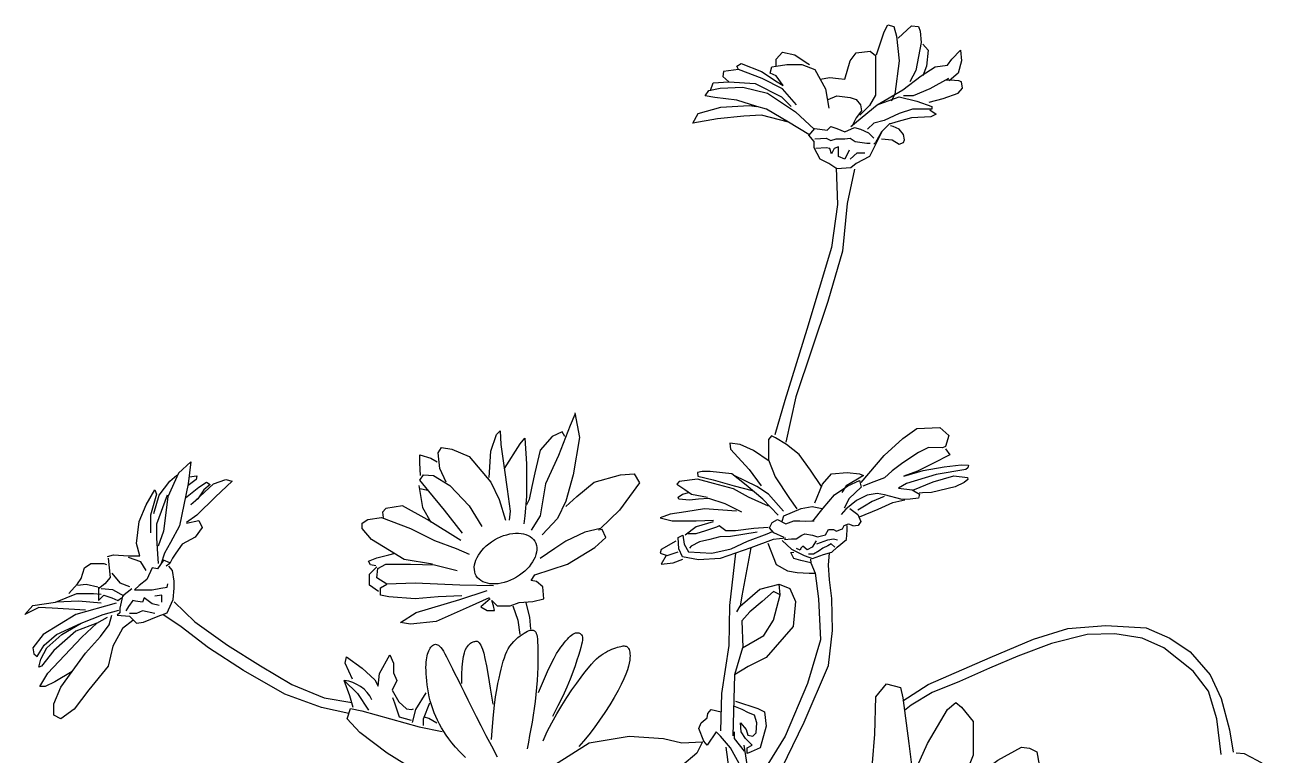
# Model space of a CAD drawing. Extents: x 83 to 520, y 195 to 710.
# Drawn here: x 135.1 to 484.4, y 505 to 710 of the extents above; entities that cross this region are included whole.
import ezdxf

# ---------------------------------------------------------------- set-up
doc = ezdxf.new("R2010")
doc.units = 0
doc.header["$LTSCALE"] = 0.9
doc.header["$MEASUREMENT"] = 0
for name, color, linetype in [('3', 3, 'CONTINUOUS'), ('4', 4, 'CONTINUOUS'), ('7', 7, 'CONTINUOUS')]:
    doc.layers.add(name, color=color, linetype=linetype)

msp = doc.modelspace()

# ---------------------------------------------------------------- linework, layer by layer
at = {"layer": '3'}
for points in [[(356.86, 677.98), (360.06, 678.23), (361.3, 677.49), (362.78, 677.98), (365.24, 677.98), (366.72, 678.23), (368.2, 677.24), (371.4, 676.75), (372.39, 676.75)], [(366.47, 674.78), (365.24, 672.32), (363.51, 673.06), (363.51, 675.77), (362.28, 675.27), (361.54, 673.8), (361.05, 675.27), (360.06, 675.52), (357.11, 675.27)], [(366.72, 672.32), (368.69, 674.04), (370.91, 674.04)], [(357.17, 565.11), (356.05, 563.32), (354.71, 562.65), (353.48, 563.66), (352.92, 563.1), (352.7, 562.54), (351.69, 562.99)], [(362.42, 563.32), (361.41, 564.33), (360.52, 563.77), (359.06, 563.1), (358.06, 562.32), (356.5, 561.43), (355.04, 561.43)], [(357.39, 564.33), (360.52, 565.44), (362.08, 565.67), (363.2, 565.44)], [(334.94, 545.17), (335.86, 546.77), (341.35, 551.57), (346.84, 552.94), (349.82, 551.8), (351.42, 548.14), (350.73, 541.05), (343.18, 532.37), (338.15, 529.85), (334.26, 527.56)], [(336.55, 535.11), (342.5, 538.54), (345.24, 542.88), (347.07, 549.97), (346.84, 552.94)], [(172.78, 546.94), (170.81, 547.43), (168.59, 549.15), (168.1, 547.92), (166.12, 548.17), (165.38, 548.42), (164.15, 546.69), (163.91, 546.2), (163.41, 545.46)], [(173.52, 547.92), (173.52, 549.89), (171.55, 549.65)], [(347.07, 549.97), (345.24, 550.88), (342.04, 548.14), (338.61, 545.17), (336.32, 542.65)], [(171.55, 544.72), (168.1, 545.46), (166.37, 544.72), (164.4, 544.72)], [(227.07, 526.32), (224.94, 530.78), (225.32, 532.53), (229.79, 529.43), (233.28, 526.13), (234.25, 524.38), (234.64, 527.87), (237.55, 533.11), (238.53, 530.78), (238.53, 528.07), (239.5, 525.93), (238.14, 523.22), (240.08, 519.92), (242.21, 517.98), (243.57, 517.79), (244.16, 517.98)], [(227.27, 518.37), (226.29, 521.67), (224.74, 525.93), (228.43, 522.25), (231.54, 517.59)], [(243.57, 514.69), (240.27, 515.66), (238.91, 519.53), (238.33, 521.09)], [(247.65, 522.44), (244.74, 517.79), (243.77, 514.1)], [(248.62, 519.53), (246.87, 515.07), (246.87, 513.33)], [(336.86, 507.76), (338.03, 500.53), (338.5, 498.2), (336.63, 500.77), (333.13, 507.06), (330.32, 510.33), (329.16, 511.5), (326.59, 507.76), (325.65, 508.93), (324.25, 512.43), (324.95, 514.06), (326.59, 515.46), (326.82, 516.63), (327.75, 517.8), (330.56, 517.1)], [(334.53, 520.13), (340.83, 518.03), (342.7, 517.1), (343.17, 513.13), (341.53, 507.06), (338.96, 505.9), (337.8, 505.43), (337.8, 507.06), (339.2, 507.76), (337.33, 509.63), (336.16, 511.5), (335.93, 514.06), (337.56, 512.2), (338.03, 510.56), (339.43, 510.33), (340.36, 511.26), (340.6, 514.06), (339.9, 516.16), (338.26, 516.86), (336.39, 517.8), (334.06, 518.73)], [(250.76, 513.91), (248.43, 515.27), (247.26, 515.66)]]:
    msp.add_lwpolyline(points, dxfattribs=at)
msp.add_arc((223.69, 516.16), 9.83, 26.192, 83.8504, dxfattribs=at)
at = {"layer": '4'}
for points in [[(266.09, 509.36), (266.34, 513.06), (266.62, 516.25), (266.92, 518.98), (267.23, 521.32), (267.55, 523.32), (267.87, 525.05), (268.19, 526.55), (268.5, 527.9), (268.8, 529.14), (269.09, 530.28), (269.38, 531.34), (269.69, 532.32), (270.02, 533.22), (270.38, 534.06), (270.78, 534.84), (271.24, 535.57), (271.75, 536.25), (272.3, 536.88), (272.89, 537.46), (273.49, 537.99), (274.09, 538.47), (274.68, 538.88), (275.23, 539.24), (275.74, 539.53), (276.2, 539.76), (276.6, 539.93), (276.95, 540.04), (277.25, 540.1), (277.52, 540.1), (277.76, 540.06), (277.97, 539.98), (278.16, 539.85), (278.33, 539.69), (278.49, 539.47), (278.63, 539.17), (278.76, 538.77), (278.86, 538.24), (278.95, 537.56), (279.02, 536.71), (279.07, 535.67), (279.1, 534.42), (279.11, 532.99), (279.09, 531.39), (279.04, 529.66), (278.97, 527.83), (278.86, 525.93), (278.72, 523.98), (278.53, 522.01), (278.31, 520.04), (278.06, 518.09), (277.77, 516.15), (277.46, 514.23), (277.13, 512.33), (276.78, 510.46), (276.43, 508.61), (276.07, 506.78)], [(279.28, 522.54), (280.63, 525.82), (281.79, 528.47), (282.78, 530.58), (283.63, 532.23), (284.36, 533.51), (284.99, 534.49), (285.54, 535.27), (286.05, 535.91), (286.51, 536.51), (286.96, 537.05), (287.38, 537.55), (287.78, 537.99), (288.16, 538.37), (288.54, 538.7), (288.9, 538.96), (289.26, 539.16), (289.63, 539.28), (289.98, 539.34), (290.32, 539.34), (290.63, 539.27), (290.92, 539.15), (291.17, 538.97), (291.37, 538.74), (291.52, 538.46), (291.61, 538.13), (291.64, 537.74), (291.6, 537.27), (291.51, 536.69), (291.35, 536), (291.12, 535.16), (290.83, 534.16), (290.47, 532.99), (290.04, 531.63), (289.52, 530.06), (288.88, 528.27), (288.11, 526.26), (287.17, 524.02), (286.05, 521.53), (284.71, 518.79), (283.15, 515.79)], [(258.79, 504.3), (257.25, 505.82), (255.98, 507.17), (254.92, 508.39), (254.05, 509.53), (253.31, 510.59), (252.65, 511.63), (252.03, 512.67), (251.45, 513.71), (250.92, 514.76), (250.42, 515.82), (249.97, 516.89), (249.56, 517.97), (249.19, 519.07), (248.86, 520.18), (248.58, 521.32), (248.35, 522.46), (248.15, 523.59), (247.99, 524.71), (247.87, 525.8), (247.78, 526.85), (247.72, 527.84), (247.68, 528.76), (247.67, 529.6), (247.69, 530.38), (247.73, 531.08), (247.8, 531.72), (247.88, 532.31), (247.99, 532.84), (248.12, 533.34), (248.27, 533.8), (248.44, 534.22), (248.63, 534.62), (248.84, 534.97), (249.06, 535.28), (249.29, 535.55), (249.53, 535.77), (249.78, 535.94), (250.04, 536.05), (250.31, 536.1), (250.58, 536.08), (250.86, 535.98), (251.16, 535.81), (251.48, 535.54), (251.82, 535.17), (252.18, 534.7), (252.56, 534.12), (252.98, 533.41), (253.44, 532.58), (253.94, 531.62), (254.5, 530.51), (255.12, 529.25), (255.81, 527.84), (256.57, 526.27), (257.42, 524.52), (258.36, 522.61), (259.4, 520.52), (260.53, 518.26), (261.76, 515.83), (263.09, 513.25), (264.52, 510.5), (266.06, 507.59), (267.7, 504.53)], [(257.72, 525.11), (257.75, 527.64), (257.85, 529.71), (258.01, 531.37), (258.22, 532.69), (258.46, 533.7), (258.72, 534.48), (259.01, 535.06), (259.3, 535.51), (259.59, 535.88), (259.87, 536.17), (260.16, 536.4), (260.43, 536.57), (260.69, 536.7), (260.95, 536.79), (261.19, 536.86), (261.42, 536.91), (261.63, 536.94), (261.84, 536.95), (262.03, 536.93), (262.23, 536.86), (262.42, 536.73), (262.62, 536.54), (262.83, 536.26), (263.05, 535.89), (263.3, 535.39), (263.57, 534.68), (263.88, 533.63), (264.24, 532.13), (264.66, 530.06), (265.16, 527.32), (265.73, 523.78), (266.41, 519.33)], [(280.57, 509.03), (281.74, 511.57), (283.03, 514.08), (284.4, 516.55), (285.83, 518.92), (287.26, 521.17), (288.66, 523.27), (290, 525.17), (291.22, 526.86), (292.31, 528.29), (293.27, 529.49), (294.12, 530.49), (294.88, 531.31), (295.57, 531.99), (296.21, 532.55), (296.82, 533.02), (297.42, 533.42), (298.03, 533.79), (298.64, 534.12), (299.24, 534.41), (299.83, 534.68), (300.41, 534.91), (300.95, 535.1), (301.46, 535.27), (301.93, 535.41), (302.35, 535.51), (302.72, 535.58), (303.05, 535.63), (303.34, 535.63), (303.6, 535.61), (303.84, 535.54), (304.05, 535.44), (304.23, 535.3), (304.41, 535.12), (304.56, 534.89), (304.7, 534.61), (304.8, 534.28), (304.89, 533.89), (304.94, 533.43), (304.95, 532.9), (304.93, 532.3), (304.87, 531.61), (304.74, 530.83), (304.54, 529.93), (304.23, 528.9), (303.81, 527.72), (303.24, 526.37), (302.51, 524.84), (301.61, 523.1), (300.51, 521.17), (299.24, 519.08), (297.86, 516.92), (296.4, 514.75), (294.9, 512.65), (293.4, 510.68), (291.93, 508.91), (290.55, 507.43)], [(373.01, 484.19), (372.35, 494.72), (373.67, 510.84), (374, 521.36), (376.97, 524.98), (380.92, 524), (381.58, 521.04), (383.22, 508.2), (384.21, 499.98)], [(261.9, 495.2), (254.82, 495.85), (246.13, 499.71), (236.79, 505.5), (229.06, 511.29), (225.52, 515.14), (226.49, 518.04), (229.71, 517.4), (245.8, 512.89), (252.24, 511.61)], [(378.28, 482.87), (379.6, 489.78), (383.88, 498.01), (388.49, 508.2), (394.09, 517.75), (396.39, 519.72), (398.04, 518.4), (401.33, 514.46), (401.33, 504.92), (398.04, 496.69), (397.38, 495.7)], [(283.79, 502.28), (293.45, 508.39), (304.72, 510.32), (314.38, 509.68), (319.53, 508.39), (325.32, 508.71), (323.71, 505.5), (319.53, 501.96), (312.77, 501.32), (298.28, 501.64), (294.09, 501.96), (288.62, 500.35), (286.05, 498.74)], [(383.22, 481.89), (388.49, 488.47), (396.72, 495.05), (408.25, 503.6), (414.84, 507.22), (417.14, 506.89), (419.12, 505.9), (419.78, 502.28), (410.55, 490.44), (408.91, 489.45)]]:
    msp.add_lwpolyline(points, dxfattribs=at)
at = {"layer": '7'}
for points in [[(374.11, 701.62), (376.33, 708.02), (377.31, 709.99), (379.04, 709.5), (379.78, 706.79), (380.52, 699.9), (379.29, 690.54), (378.3, 688.57)], [(380.27, 706.3), (383.97, 709.75), (385.94, 709.5), (386.43, 708.27), (386.68, 705.07), (385.2, 697.19), (383.47, 693.99)], [(347.99, 693), (346.02, 695.71), (344.29, 696.45), (344.78, 698.17), (346.02, 698.42), (346.02, 700.39), (347.74, 702.36), (351.19, 701.62), (354.39, 699.41), (355.38, 698.91)], [(358.34, 694.73), (361.05, 695.22), (363.51, 694.97), (365.24, 694.73), (366.72, 699.9), (368.44, 702.11), (372.39, 702.61), (373.86, 701.38), (373.86, 690.3), (372.14, 687.34), (370.66, 685.87), (369.43, 684.63)], [(366.96, 681.43), (374.36, 687.59), (381.5, 691.77), (386.68, 695.71), (390.62, 698.17), (394.07, 698.67), (395.3, 700.39), (397.77, 702.85), (398.01, 699.9), (397.03, 696.45), (394.56, 694.24)], [(387.17, 704.58), (388.65, 702.85), (388.16, 698.42), (387.17, 695.71)], [(335.42, 697.44), (334.93, 698.42), (336.16, 699.16), (341.83, 696.94), (346.26, 693.99), (347.99, 693)], [(346.02, 698.42), (348.97, 698.91), (353.16, 698.91), (356.86, 697.44), (359.82, 692.02), (360.8, 686.6)], [(351.68, 687.59), (347.74, 692.02), (342.07, 694.97), (335.42, 697.44), (331.23, 696.94), (330.98, 695.47), (332.71, 693.99)], [(349.47, 682.66), (343.3, 686.36), (340.59, 687.1), (334.93, 688.82), (328.76, 689.56), (326.05, 690.05), (327.04, 691.53), (330.24, 692.27), (336.65, 692.51), (343.55, 690.79), (351.44, 685.62), (356.61, 680.7)], [(327.53, 691.53), (328.27, 693.74), (332.71, 693.99), (340.1, 693.5), (347.49, 689.8), (350.21, 687.1)], [(394.32, 694.97), (389.14, 692.02), (384.46, 690.05), (381.75, 690.05)], [(388.9, 688.33), (392.84, 689.31), (397.03, 690.79), (398.26, 692.27), (398.01, 693.99), (397.28, 694.24), (394.81, 694.48), (393.58, 694.48)], [(360.56, 689.07), (363.02, 690.05), (366.72, 689.56), (368.44, 689.07), (369.67, 687.59), (369.92, 685.87), (368.44, 683.9), (367.21, 681.43)], [(374.36, 687.59), (380.52, 689.8), (385.45, 688.57), (389.64, 687.1), (389.64, 686.36), (384.21, 686.36), (380.52, 685.13), (376.33, 683.16), (373.37, 682.42), (371.65, 680.7)], [(355.13, 679.22), (349.47, 682.66), (341.83, 684.63), (336.9, 684.39), (329.5, 683.65), (322.6, 682.42), (324.08, 685.13), (330.49, 686.85), (338.38, 687.34), (340.59, 687.1)], [(389.14, 686.11), (390.87, 684.88), (389.39, 684.14), (383.97, 683.9), (379.53, 682.66), (378.05, 682.17), (377.81, 682.17), (375.59, 679.96), (373.86, 677), (373.37, 676.51)], [(355.14, 678.97), (356.86, 680.94), (360.31, 680.44), (361.3, 681.43), (363.02, 680.94), (365.24, 679.95), (367.95, 681.18), (369.68, 680.69), (371.89, 679.7), (373.37, 678.23)], [(375.59, 677.99), (378.55, 677.74), (380.52, 676.51), (381.75, 677), (382, 677.74), (381.75, 679.22), (380.52, 680.7), (378.79, 681.43), (378.05, 681.68)], [(375.6, 679.97), (372.14, 673.06), (368.44, 671.09), (366.96, 669.86), (363.02, 669.61), (360.8, 671.09), (358.34, 672.32), (356.61, 675.52), (356.61, 677.24), (355.16, 678.99)], [(362.85, 669.84), (363.2, 659.52), (361.47, 647.48), (354.59, 624.44), (348.39, 604.5), (345.64, 594.87)], [(368.01, 669.49), (365.95, 659.86), (364.57, 646.45), (360.44, 632.35), (351.49, 605.53), (348.74, 592.81)], [(289.47, 601.1), (290.75, 594.19), (288.96, 583.7), (286.91, 576.28), (284.6, 571.42), (280.25, 566.81)], [(289.47, 600.59), (288.19, 597.52), (284.86, 589.08), (281.27, 581.14), (279.74, 572.19), (277.18, 568.09)], [(265.39, 582.93), (265.9, 590.36), (267.44, 594.96), (268.47, 595.99), (268.72, 592.15), (269.75, 584.98), (270.51, 579.61), (271.28, 573.47), (271.03, 570.91)], [(269.75, 585.49), (274.1, 592.4), (275.38, 593.94), (275.89, 586.77), (275.89, 577.56), (275.38, 572.19), (275.13, 569.88)], [(286.65, 594.45), (285.89, 595.73), (283.07, 594.45), (279.74, 590.61), (278.2, 584.21), (277.43, 580.38), (276.66, 576.79), (275.89, 575.26)], [(358.68, 580.41), (355.64, 584.97), (352.42, 589.36), (348.87, 592.23), (345.83, 594.09), (344.65, 594.59), (343.8, 593.58), (343.8, 587.84), (345.66, 583.11), (349.72, 577.03), (351.75, 574.16)], [(369.84, 581.48), (376.27, 589.09), (381.5, 593.84), (385.43, 596.7), (391.97, 596.94), (394.47, 594.68), (393.52, 591.59), (392.69, 591.23), (388.76, 591.35), (385.9, 589.92), (381.5, 587.07), (378.53, 584.81), (376.39, 582.79), (373.41, 581.72), (370.32, 580.53)], [(253.35, 581.65), (251.56, 585.49), (251.05, 589.84), (252.07, 591.38), (254.89, 590.87), (259.76, 588.82), (265.9, 581.65), (268.21, 576.79), (270, 570.91)], [(343.97, 587.5), (339.58, 590.54), (335.86, 592.23), (332.99, 592.57), (333.16, 590.88), (338.4, 585.14), (341.78, 580.58)], [(393.52, 590.99), (394.71, 589.33), (389.95, 586.83), (385.67, 584.69), (381.86, 583.27), (387.21, 584.93), (393.16, 585.88), (397.92, 586.48), (399.94, 586.36), (399.82, 585.64), (399.23, 585.17), (390.9, 583.74), (382.57, 581.25), (380.31, 579.94), (384.12, 579.46), (386.26, 578.27), (385.9, 577.09), (383.64, 576.85), (381.38, 576.73), (376.39, 578.04), (374.36, 578.39), (371.51, 577.92), (368.53, 576.49), (365.56, 574), (364.25, 572.57)], [(181.65, 587.31), (178.2, 584.11), (175.24, 577.47), (174.01, 567.86), (172.53, 563.68)], [(181.65, 587.31), (180.91, 581.16), (179.68, 575.25), (178.45, 569.34), (175.98, 564.66), (174.26, 561.71), (173.27, 558.51)], [(246.18, 583.45), (245.92, 587.03), (245.92, 589.33), (249, 588.31), (250.79, 587.28)], [(171.3, 572.79), (172.78, 577.96), (175.74, 581.9), (177.71, 583.62)], [(181.16, 583.13), (183.37, 583.37), (183.13, 582.39), (180.91, 580.67)], [(257.96, 567.32), (252.84, 573.72), (248.48, 579.1), (245.92, 582.17), (246.95, 583.7), (249.76, 583.45), (254.38, 580.63), (259.76, 575), (263.34, 569.12)], [(286.91, 574.75), (289.98, 577.56), (294.85, 581.65), (302.28, 583.7), (306.12, 583.96), (307.66, 581.4), (302.02, 573.72), (296.64, 568.6), (292.29, 567.58), (286.91, 565.02), (283.84, 562.97), (279.74, 560.16)], [(346.51, 572.3), (342.28, 576.86), (337.55, 580.75), (333.49, 583.95), (327.41, 584.63), (325.21, 584.63), (323.86, 584.29), (324.03, 583.28), (328.26, 582.27), (334.17, 580.58), (339.24, 579.23)], [(348.03, 573.49), (343.8, 578.21), (340.59, 580.41), (334.17, 583.45)], [(356.82, 575.85), (359.02, 581.08), (361.55, 583.95), (365.94, 584.29), (369.33, 583.95), (370.51, 583.45), (368.82, 582.44), (365.61, 580.58), (364.42, 578.72)], [(384.36, 579.34), (390.07, 581.72), (395.9, 583.39), (399.71, 582.91), (399.82, 582.32), (398.75, 581.48), (396.26, 580.3), (389.59, 578.75), (387.09, 578.63), (386.14, 578.51)], [(180.17, 577.22), (183.87, 580.17), (186.09, 581.65), (187.07, 580.91), (185.35, 579.44), (183.62, 576.97), (181.65, 575.25), (188.06, 581.16), (191.51, 582.39), (193.23, 581.9), (188.55, 577.47), (183.37, 572.3), (180.42, 570.33)], [(245.67, 580.63), (246.69, 574.49), (249, 570.39)], [(245.92, 579.86), (248.23, 579.35)], [(343.8, 574.84), (338.23, 577.37), (334, 579.73), (328.42, 581.25), (323.86, 582.44), (318.79, 581.76), (318.11, 581.08), (320.31, 579.56), (322.17, 578.21), (326.73, 577.37)], [(356.31, 570.62), (359.18, 574.33), (362.4, 578.05), (366.11, 580.58), (369.33, 582.1), (369.83, 580.24), (366.45, 577.03), (365.1, 574.33)], [(167.36, 560.97), (166.37, 564.42), (167.11, 570.57), (169.08, 575.25), (171.55, 579.44), (172.04, 578.2), (170.31, 572.3), (170.31, 567.37)], [(175, 577.96), (172.04, 569.83), (172.04, 565.89), (172.29, 561.46), (172.53, 558.76)], [(336.37, 573.15), (331.64, 575.51), (327.07, 577.03), (324.2, 576.86), (321.66, 576.53), (318.62, 576.86), (318.45, 577.37), (319.64, 578.21), (321.49, 578.72)], [(376.27, 577.56), (372.94, 576.14), (370.79, 574.83), (368.89, 573.76)], [(369.37, 571.86), (374.6, 574), (378.77, 575.9), (382.1, 576.61)], [(257.45, 565.28), (247.97, 571.16), (241.05, 575), (236.44, 574.23), (235.42, 573.21), (235.68, 571.67)], [(334.85, 573.49), (325.89, 574.16), (320.65, 573.32), (316.26, 572.64), (313.38, 571.63), (316.76, 570.79), (323.52, 570.79), (328.42, 570.95)], [(347.62, 570.65), (348.13, 572.19), (353, 574.23), (356.07, 574.75), (358.89, 574.23)], [(366.63, 574.23), (368.89, 572.57), (369.72, 570.55), (369.01, 569.48), (367.46, 569.24)], [(180.42, 570.08), (183.87, 570.82), (184.85, 568.85), (182.88, 566.14), (179.19, 564.17), (177.46, 561.71), (176.47, 560.23), (175.74, 558.76), (174.75, 558.02)], [(249.51, 558.62), (241.57, 559.9), (237.47, 562.46), (232.35, 565.53), (229.78, 568.6), (229.78, 570.14), (231.32, 571.16), (235.16, 571.67), (243.36, 568.6), (250.02, 565.28), (256.17, 562.97), (259.76, 561.44)], [(328.26, 570.45), (323.52, 569.1), (320.48, 566.73)], [(348.2, 566.06), (345.33, 567.41), (344.14, 568.76), (344.82, 570.28), (346.34, 571.12), (348.71, 569.94), (350.9, 570.79), (352.59, 570.79), (354.28, 570.62), (355.97, 570.79), (356.65, 570.79)], [(347.67, 565.22), (350.24, 562.76), (353.81, 560.98), (356.16, 560.2), (359.29, 561.31), (361.63, 561.98), (363.09, 563.32), (365.77, 565.55), (365.88, 568.12), (365.88, 569.46)], [(348.31, 565.56), (350.33, 565.68), (351.64, 565.68), (353.19, 566.75), (354.02, 567.1), (356.16, 566.75), (357.59, 566.27), (359.85, 566.86), (360.68, 568.29), (362.11, 568.29), (362.94, 567.81), (364.01, 568.29), (364.61, 568.53), (365.08, 569.48), (366.27, 569.95), (367.46, 569.48)], [(265.65, 548.9), (263.09, 546.59), (264.88, 545.57), (266.93, 545.57), (266.67, 546.85), (266.16, 548.39), (267.7, 546.85), (271.28, 546.85), (273.85, 547.87), (277.69, 548.13), (280.76, 548.9), (280.51, 552.22), (278.71, 553.76), (277.18, 554.02), (278.2, 555.55), (287.42, 558.62), (295.11, 563.23), (298.18, 566.04), (297.16, 568.35), (296.13, 568.09)], [(348.71, 565.89), (345.16, 565.55), (338.9, 563.19), (330.28, 560.15), (324.2, 559.81), (319.64, 560.65), (318.62, 562.85), (318.45, 566.06), (319.8, 566.73), (320.14, 564.2), (321.33, 562.01), (327.92, 561.67), (333.33, 562.85), (337.89, 565.04), (343.47, 567.07), (344.99, 567.75)], [(343.76, 568.86), (339.71, 568.62), (334.6, 567.91), (331.86, 567.91), (329.96, 569.34), (329.24, 568.98), (326.15, 567.91), (323.41, 567.08), (321.15, 567.08)], [(340.67, 567.55), (333.17, 566.37), (330.2, 566.25), (327.34, 565.53), (324.48, 564.82), (322.11, 563.63), (321.63, 563.04)], [(317.78, 565.04), (313.72, 562.68), (313.38, 561.67), (315.41, 560.99), (318.45, 562.01)], [(338.9, 563.19), (336.32, 549.74), (335.86, 546.77)], [(343.65, 564.44), (345.99, 558.52), (349.12, 556.74), (351.92, 556.29), (355.27, 556.07), (356.94, 556.07)], [(158.48, 560.23), (158.98, 554.82), (157.5, 553.09), (155.77, 551.62)], [(158.24, 560.72), (159.96, 561.22), (164.15, 560.97), (167.36, 560.97)], [(169.08, 556.79), (167.6, 559.25), (164.15, 560.48)], [(175.74, 559), (174.01, 559.74), (172.29, 557.28), (170.81, 557.52), (169.33, 554.32), (167.11, 552.6), (165.88, 551.37), (168.83, 551.37), (170.81, 551.37), (173.27, 551.86), (175, 552.11), (175.24, 553.09)], [(233.63, 558.11), (232.09, 558.37), (231.58, 559.39), (233.88, 560.41), (237.21, 561.18), (239.01, 561.69)], [(315.07, 560.99), (313.72, 558.63), (317.1, 558.97), (319.8, 559.98)], [(355.6, 559.98), (355.71, 558.97), (356.94, 556.07), (357.84, 548.82), (358.39, 537.32), (354.78, 525.11), (348.49, 510.34), (340, 496.51), (334.02, 486.46), (327.1, 474.83), (322.85, 464.08)], [(334.59, 561.67), (332.88, 547), (332.66, 535.79), (330.6, 522.31), (330.37, 511.79)], [(346.01, 498.01), (353.84, 514.22), (360.69, 530.1), (361.79, 539.97), (361.57, 548.93), (360.91, 554.19), (360.65, 558.27), (361, 561.8)], [(355.71, 558.97), (352.92, 559.64), (350.91, 560.2), (350.13, 561.87), (350.91, 561.98)], [(147.39, 550.38), (149.86, 553.09), (150.84, 554.57), (151.83, 557.52), (153.56, 558.76), (157.25, 558.76), (157.99, 558.51)], [(159.47, 556.05), (161.69, 553.34), (164.4, 552.35)], [(165.14, 551.62), (162.43, 549.65), (161.69, 546.2), (161.69, 544.97), (160.95, 544.23), (164.4, 543.98), (166.37, 542.01), (168.34, 542.26), (172.53, 543.98), (175, 544.97), (176.23, 547.68), (176.72, 548.66), (176.97, 551.86), (176.97, 553.83), (176.47, 556.79), (175.49, 558.02)], [(234.39, 550.95), (231.83, 552.74), (231.83, 555.81), (233.88, 557.85)], [(266.67, 552.48), (257.19, 552.74), (244.64, 553.25), (236.7, 552.99), (233.88, 554.78), (234.14, 557.34), (236.44, 558.62), (243.36, 558.62), (250.02, 558.37), (256.43, 556.83)], [(155.53, 552.11), (152.32, 552.85), (149.86, 552.6)], [(155.77, 552.11), (155.77, 548.42), (157.25, 549.89), (159.47, 549.15), (161.2, 548.42), (162.18, 549.15)], [(257.71, 549.67), (251.05, 549.41), (244.64, 548.9), (237.21, 549.41), (234.91, 549.92), (234.91, 551.97), (236.7, 552.99)], [(152.08, 545.71), (142.71, 546.2), (139.02, 546.45), (135.07, 544.48), (137.29, 546.94), (143.7, 547.92), (149.61, 550.38), (154.29, 550.38), (156.51, 550.14)], [(162.92, 549.65), (159.72, 551.37), (156.51, 551.62)], [(265.39, 549.15), (259.76, 546.59), (250.53, 542.5), (243.36, 541.73), (240.54, 542.24), (244.9, 545.06), (257.19, 548.64), (264.88, 551.2)], [(160.7, 547.68), (149.37, 544.48), (140.25, 538.81), (137.29, 535.12), (137.54, 533.4), (138.52, 532.66), (139.51, 534.38), (140.49, 535.86), (143.94, 538.81), (150.84, 542.01)], [(155.28, 542.01), (149.37, 539.8), (143.2, 534.38), (139.75, 529.95), (139.02, 529.7), (139.51, 531.92), (141.23, 535.12), (145.42, 538.81), (150.84, 542.01), (157.01, 544.48), (161.44, 545.71)], [(156.51, 547.68), (150.11, 548.17), (143.94, 547.92)], [(176.98, 548.04), (182.81, 542.42), (191.93, 535.83), (201.25, 530.01), (209.99, 524.77), (219.11, 521.09), (226.86, 519.76)], [(272.03, 546.9), (273.5, 542.91), (274.02, 538.85)], [(275.75, 547.76), (276.71, 543.69), (277.05, 540.32)], [(148.38, 528.47), (143.45, 525.52), (140.74, 524.29), (139.26, 524.29), (141.48, 527.98), (146.16, 532.91), (151.09, 538.08), (155.28, 542.01), (158.24, 543.74)], [(165.38, 542.75), (162.43, 540.54), (159.72, 535.61), (158.48, 529.95), (153.06, 523.3), (148.87, 517.89), (145.18, 515.18), (143.2, 516.16), (143.2, 519.36), (145.18, 524.04), (148.38, 528.47), (152.08, 533.64), (156.27, 538.32), (158.73, 541.52), (159.47, 544.23)], [(226.03, 516.68), (218.37, 518.38), (208.02, 522.07), (196.44, 528.72), (186.58, 535.12), (178.94, 541.03), (173.76, 544.48)], [(336.32, 542.65), (336.66, 535.17)], [(381.57, 520.21), (388.69, 524.82), (406.06, 532.34), (418.23, 537.55), (427.83, 540.5), (438.51, 541.33), (449.81, 540.71), (456.51, 537.78), (462.16, 534.02), (467.81, 527.53), (470.95, 520.84), (473.26, 512.06), (474.3, 505.79)], [(470.95, 505.16), (469.7, 515.2), (467.39, 522.93), (463, 528.58), (454.84, 535.06), (448.76, 537.78), (441.02, 539.03), (433.28, 538.83), (423.23, 536.32), (413.81, 532.76), (405.85, 529.42), (397.48, 525.65), (389.74, 522.52), (383.88, 518.96), (381.99, 517.5)], [(336.55, 535.11), (334.26, 527.56), (333.8, 510.42)], [(337.1, 506.13), (334.29, 509.63), (334.29, 511.5)], [(334.02, 486.46), (333.57, 494.42), (332.43, 503.79), (331.97, 507.22)], [(484.37, 501.58), (481.02, 503.47), (477.46, 505.35), (475.16, 505.56)]]:
    msp.add_lwpolyline(points, dxfattribs=at)
msp.add_ellipse((270, 560.16), major_axis=(8.2, 4.86), ratio=0.637035, dxfattribs=at)

doc.saveas('drawing.dxf')
